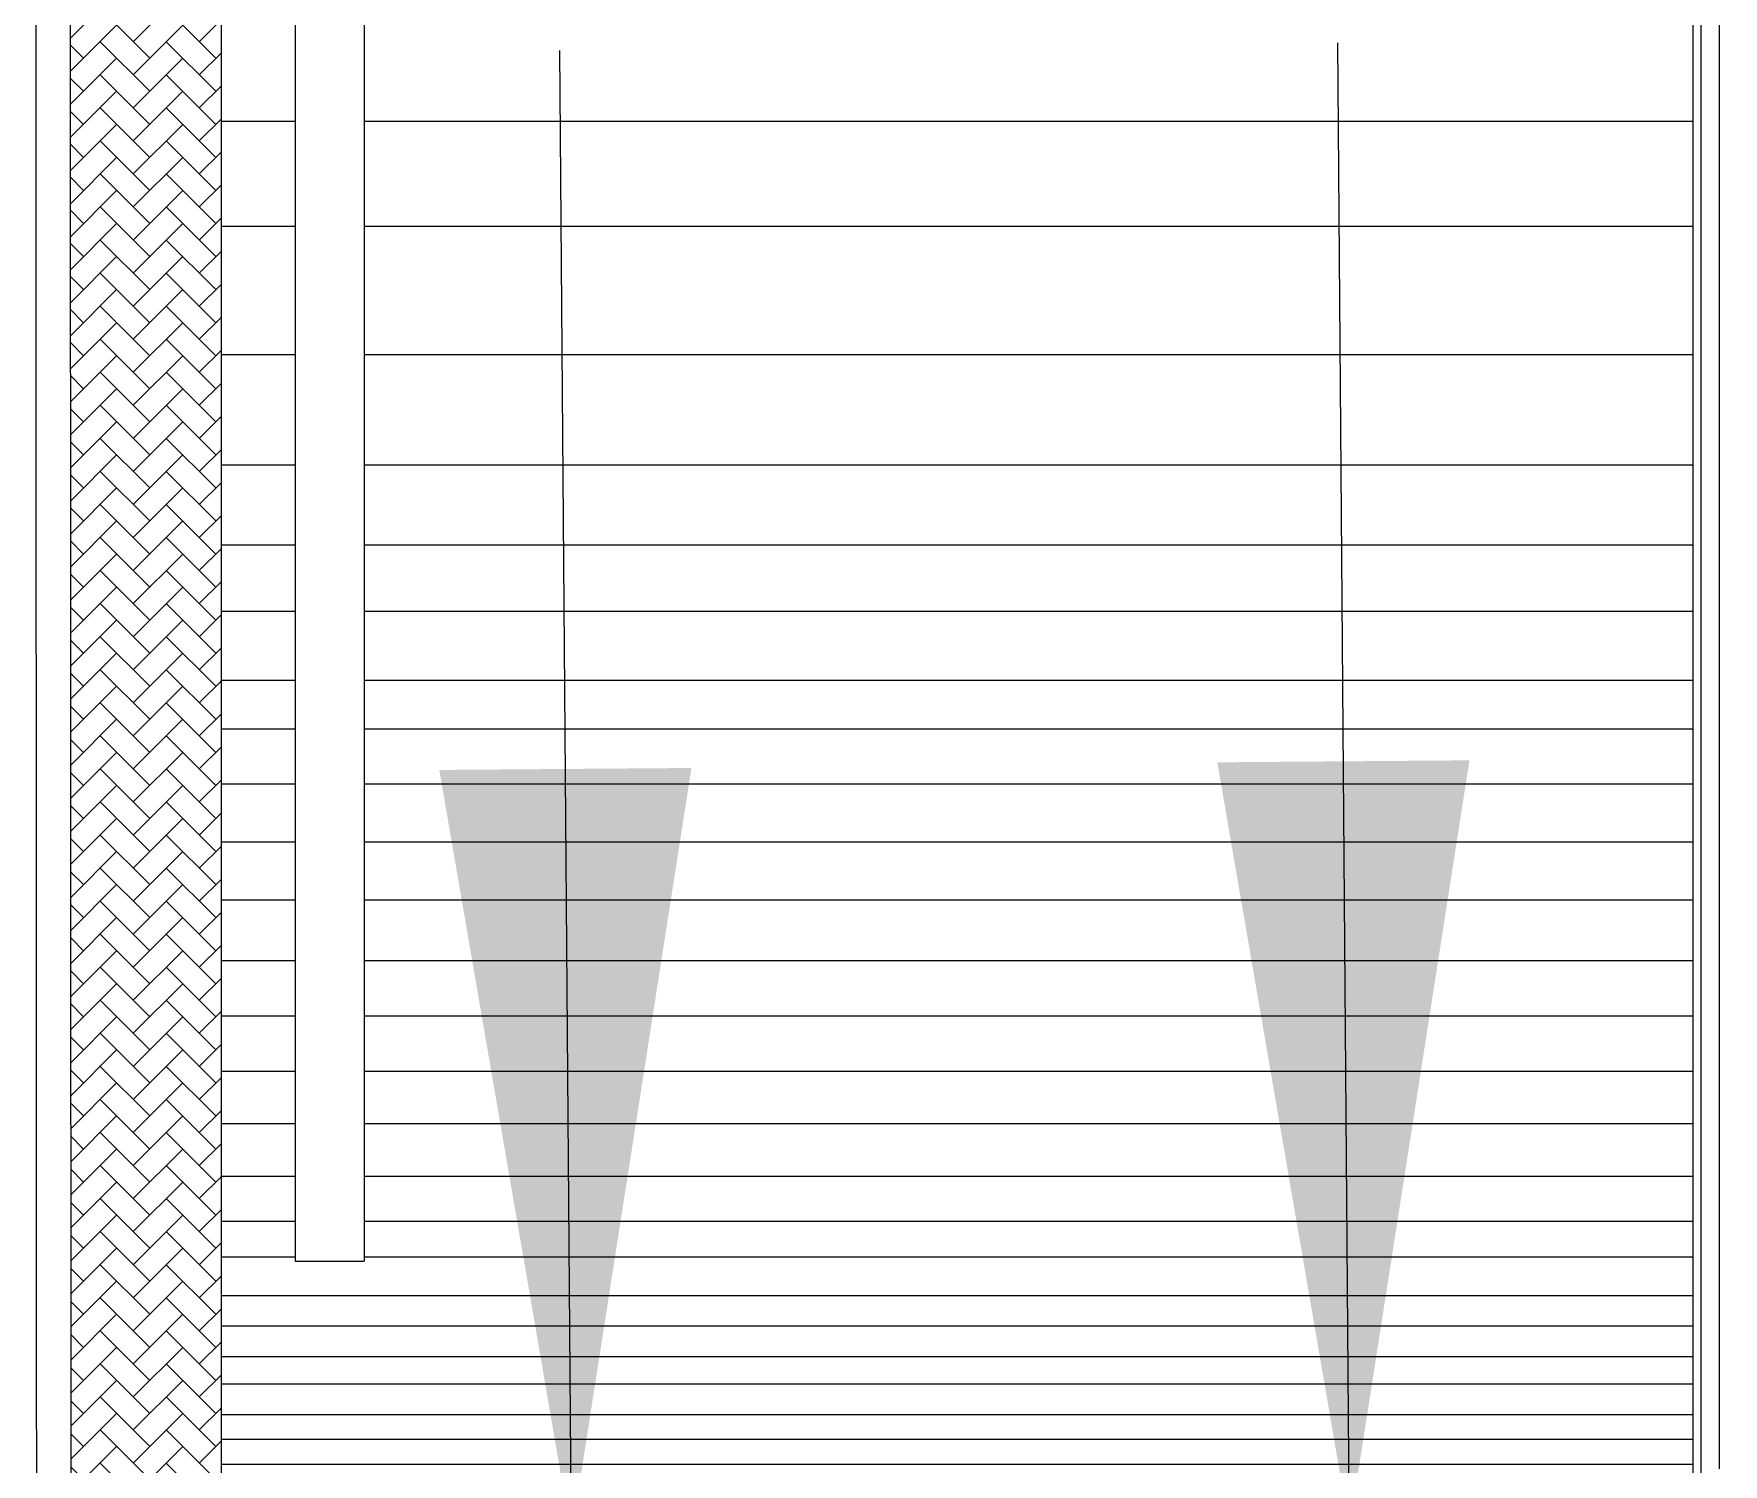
# Model space of a CAD drawing. Extents: x 152 to 700, y -120 to 84.
# Drawn here: x 202.57 to 208.08, y 64.21 to 68.87 of the extents above; entities that cross this region are included whole.
import ezdxf

# ---------------------------------------------------------------- set-up
doc = ezdxf.new("R2010")
doc.units = 0
doc.header["$LTSCALE"] = 0.03
doc.layers.get('0').update_dxf_attribs({"linetype": 'CONTINUOUS'})
doc.layers.add('CALIDAD', color=30, linetype='CONTINUOUS')
doc.layers.add('MUEBLES', color=8, linetype='CONTINUOUS')
doc.layers.add('TRAZO', color=7, linetype='CONTINUOUS', lineweight=18)
doc.dimstyles.get("Standard").update_dxf_attribs({"dimtxt": 2.5, "dimasz": 2.5, "dimexe": 1.25, "dimexo": 0.625, "dimtad": 1, "dimdec": 4, "dimdsep": 46, "dimlunit": 6, "dimtxsty": 'Standard', "dimcen": 2.5, "dimadec": 0, "dimazin": 0, "dimtfac": 1, "dimtdec": 4, "dimtmove": 0, "dimatfit": 3, "dimfxl": 1, "dimtolj": 1, "dimtzin": 0, "dimarcsym": 0})

msp = doc.modelspace()

# ---------------------------------------------------------------- hatches: boundary and pattern name
at = {"ltscale": 0.03}
h = msp.add_hatch(dxfattribs=at)
h.set_pattern_fill('AR-HBONE,_O', color=31, scale=0.00075)
h.set_pattern_definition([(45, (-34.82855, 130.16018), (1e-17, 0.107763073), [0.2286, -0.0762]), (135, (-34.77467, 130.21406), (1e-17, 0.107763073), [0.2286, -0.0762])])
edge = h.paths.add_edge_path()
edge.add_line((203.1832, 69.3172), (203.4808, 69.3172))
edge.add_line((203.4808, 69.3172), (203.4808, 69.4323))
edge.add_spline(control_points=[(203.4808, 69.4323), (203.4804, 69.4332), (203.4741, 69.4477), (203.474, 69.4711), (203.4794, 69.4852), (203.4808, 69.4878)], knot_values=[0.091409, 0.091409, 0.091409, 0.091409, 0.095392, 0.154484, 0.169046, 0.169046, 0.169046, 0.169046], degree=3, periodic=0)
edge.add_line((203.4808, 69.4878), (203.4808, 71.0422))
edge.add_line((203.4808, 71.0422), (203.1753, 71.0422))
edge.add_line((203.1753, 71.0422), (202.979, 71.0422))
edge.add_line((202.979, 71.0422), (202.979, 71.1234))
edge.add_line((202.979, 71.1234), (202.6908, 71.1677))
edge.add_line((202.6908, 71.1677), (202.6941, 63.9296))
edge.add_line((202.6941, 63.9296), (203.1832, 63.9296))
edge.add_line((203.1832, 63.9296), (203.1832, 69.3172))

# ---------------------------------------------------------------- linework, layer by layer
for p, q in [((202.6854, 83.179), (202.6941, 63.9296)), ((203.1832, 69.3172), (203.1832, 63.6507)), ((203.4245, 69.2047), (203.4245, 64.8673)), ((203.6495, 69.2047), (203.6495, 64.8673)), ((207.9808, 69.2047), (207.9808, 64.1045)), ((203.4245, 64.8673), (203.6495, 64.8673))]:
    msp.add_line(p, q, dxfattribs=at)
msp.add_lwpolyline([(217.5732, 83.2981), (202.5729, 83.2914), (202.5842, 57.9942), (217.585, 56.6357), (217.5732, 83.2981)], dxfattribs=at)
at = {"layer": 'CALIDAD', "ltscale": 0.03}
for p, q in [((208.067, 69.291), (208.067, 64.1907)), ((208.007, 69.231), (208.007, 64.1307))]:
    msp.add_line(p, q, dxfattribs=at)
at = {"layer": 'MUEBLES', "ltscale": 0.03}
for p, q in [((203.1832, 68.5835), (203.4245, 68.5835)), ((203.6495, 68.5835), (207.9808, 68.5835)), ((203.1832, 68.2414), (203.4245, 68.2414)), ((203.6495, 68.2414), (207.9808, 68.2414)), ((203.1832, 67.8238), (203.4245, 67.8238)), ((203.6495, 67.8238), (207.9808, 67.8238)), ((203.1832, 67.4637), (203.4245, 67.4637)), ((203.6495, 67.4637), (207.9808, 67.4637)), ((203.1832, 67.2026), (203.4245, 67.2026)), ((203.6495, 67.2026), (207.9808, 67.2026)), ((203.1832, 66.9865), (203.4245, 66.9865)), ((203.6495, 66.9865), (207.9808, 66.9865)), ((203.1832, 66.7614), (203.4245, 66.7614)), ((203.6495, 66.7614), (207.9808, 66.7614)), ((203.1832, 66.6033), (203.4245, 66.6033)), ((203.6495, 66.6033), (207.9808, 66.6033)), ((203.1832, 66.4233), (203.4245, 66.4233)), ((203.6495, 66.4233), (207.9808, 66.4233)), ((203.1832, 66.2342), (203.4245, 66.2342)), ((203.6495, 66.2342), (207.9808, 66.2342)), ((203.1832, 66.0451), (203.4245, 66.0451)), ((203.6495, 66.0451), (207.9808, 66.0451)), ((203.1832, 65.8471), (203.4245, 65.8471)), ((203.6495, 65.8471), (207.9808, 65.8471)), ((203.1832, 65.667), (203.4245, 65.667)), ((203.6495, 65.667), (207.9808, 65.667)), ((203.1832, 65.4869), (203.4245, 65.4869)), ((203.6495, 65.4869), (207.9808, 65.4869)), ((203.1832, 65.3159), (203.4245, 65.3159)), ((203.6495, 65.3159), (207.9808, 65.3159)), ((203.1832, 65.1448), (203.4245, 65.1448)), ((203.6495, 65.1448), (207.9808, 65.1448)), ((203.1832, 64.9983), (203.4245, 64.9983)), ((203.6495, 64.9983), (207.9808, 64.9983)), ((203.1832, 64.8812), (203.4245, 64.8812)), ((203.6495, 64.8812), (207.9808, 64.8812)), ((203.1832, 64.7552), (207.9808, 64.7552)), ((203.1832, 64.6561), (207.9808, 64.6561)), ((203.1832, 64.5571), (207.9808, 64.5571)), ((203.1832, 64.4671), (207.9808, 64.4671)), ((203.1832, 64.368), (207.9808, 64.368)), ((203.1832, 64.287), (207.9808, 64.287)), ((203.1832, 64.206), (207.9808, 64.206))]:
    msp.add_line(p, q, dxfattribs=at)

# ---------------------------------------------------------------- leaders
at = {"layer": 'TRAZO', "color": 8}
for points in [[(204.3254, 63.9721), (204.2874, 68.8144)], [(206.8616, 63.997), (206.8236, 68.8392)]]:
    msp.add_leader(points, dimstyle='Standard', dxfattribs=at)

doc.saveas('drawing.dxf')
